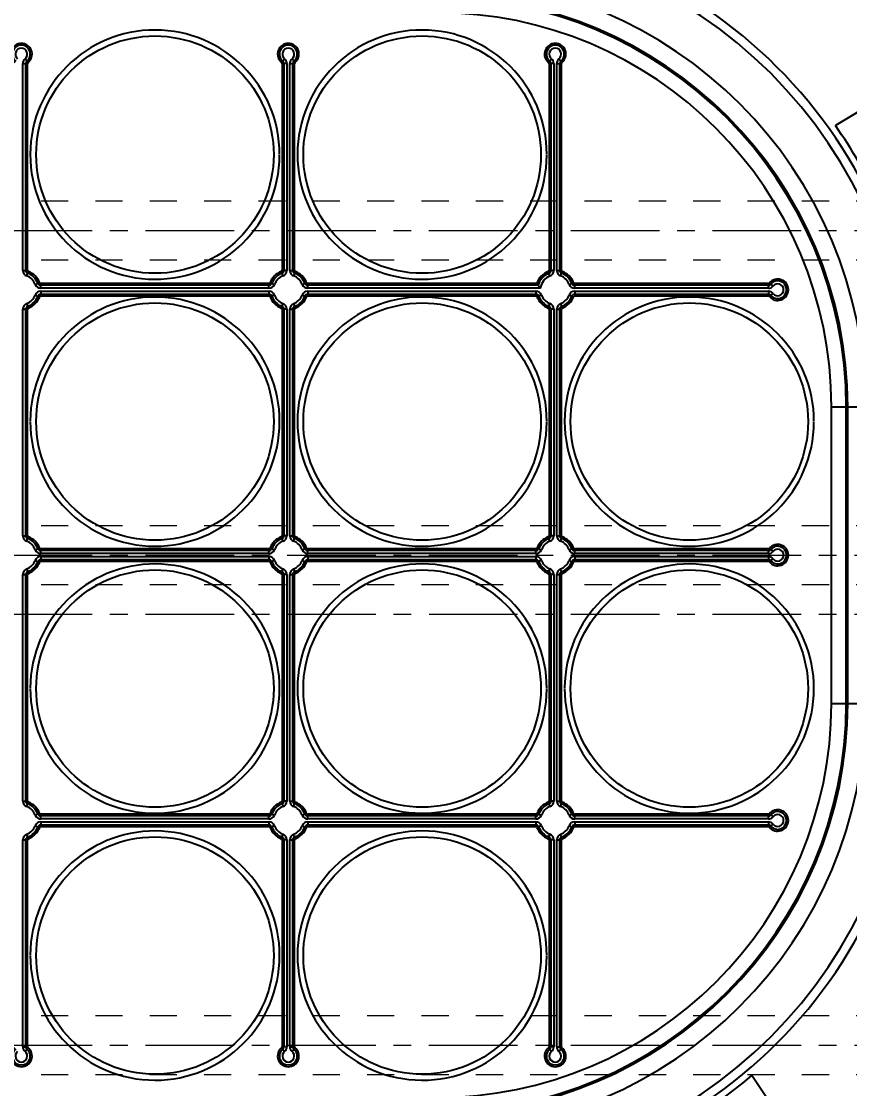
# Model space of a CAD drawing. Header units: millimetres. Extents: x 2704 to 3376, y 1494 to 1982.
# Drawn here: x 2973.7 to 3113.9, y 1663.3 to 1844 of the extents above; entities that cross this region are included whole.
import ezdxf

# ---------------------------------------------------------------- set-up
doc = ezdxf.new("R2010")
doc.units = ezdxf.units.MM
doc.linetypes.add('CENTER', pattern=[0.6, 0.375, -0.075, 0.075, -0.075])
doc.linetypes.add('HIDDEN', pattern=[0.2, 0.1, -0.1])
for name, color, linetype, lineweight in [('center', 1, 'CENTER', 9), ('cool', 153, 'HIDDEN', 9), ('dim', 82, 'Continuous', 9)]:
    doc.layers.add(name, color=color, linetype=linetype, lineweight=lineweight)
doc.layers.add('DEFAULT_2', color=8, linetype='HIDDEN')
doc.styles.get("Standard").update_dxf_attribs({"font": 'arial.ttf'})
doc.dimstyles.new('mold', dxfattribs={"dimtxt": 10, "dimasz": 5, "dimexe": 0, "dimexo": 0, "dimgap": 0, "dimtad": 1, "dimzin": 1, "dimdsep": 46, "dimtxsty": 'Standard', "dimcen": 0, "dimclrd": 4, "dimclre": 4, "dimclrt": 6, "dimazin": 0, "dimtfac": 1, "dimtofl": 0, "dimtmove": 0, "dimatfit": 3, "dimfxl": 0, "dimarcsym": 0})

# ---------------------------------------------------------------- blocks, each defined once
blk = doc.blocks.new('7')
at = {"layer": 'cool', "ltscale": 46}
for p, q in [((-1665.25, -2312.72), (-1303.91, -2312.72)), ((-1665.25, -2322.72), (-1303.91, -2322.72))]:
    blk.add_line(p, q, dxfattribs=at)
at = {"layer": 'cool', "color": 1, "linetype": 'CENTER', "ltscale": 40}
blk.add_line((-1679.58, -2317.72), (-1289.58, -2317.72), dxfattribs=at)
blk = doc.blocks.new('*D70')
at = {"layer": 'Defpoints', "color": 0, "transparency": 16777216}
for p in [(2973.67, 1743.63), (3163.38, 1743.63), (3176.12, 1743.63)]:
    blk.add_point(p, dxfattribs=at)
at = {"layer": 'dim', "color": 4, "lineweight": -2, "transparency": 16777216}
blk.add_line((3163.38, 1743.63), (3191.68, 1743.63), dxfattribs=at)
at = {"layer": 'dim', "color": 6, "transparency": 16777216, "insert": (3183.9, 1746.7), "char_height": 6, "attachment_point": 5}
blk.add_mtext('0.00', dxfattribs=at)
blk = doc.blocks.new('*D108')
at = {"layer": 'Defpoints', "color": 0, "transparency": 16777216}
for p in [(2973.67, 1743.63), (3140.84, 1736.63), (3176.12, 1736.63)]:
    blk.add_point(p, dxfattribs=at)
at = {"layer": 'dim', "color": 4, "lineweight": -2, "transparency": 16777216}
blk.add_line((3140.84, 1736.63), (3191.63, 1736.63), dxfattribs=at)
at = {"layer": 'dim', "color": 6, "transparency": 16777216, "insert": (3183.88, 1739.7), "char_height": 6, "attachment_point": 5}
blk.add_mtext('7.00', dxfattribs=at)
blk = doc.blocks.new('*D113')
at = {"layer": 'Defpoints', "color": 0, "transparency": 16777216}
for p in [(2973.67, 1743.63), (3122.02, 1618.63), (3176.12, 1618.63)]:
    blk.add_point(p, dxfattribs=at)
at = {"layer": 'dim', "color": 4, "lineweight": -2, "transparency": 16777216}
blk.add_line((3122.02, 1618.63), (3200.44, 1618.63), dxfattribs=at)
at = {"layer": 'dim', "color": 6, "transparency": 16777216, "insert": (3188.28, 1621.7), "char_height": 6, "attachment_point": 5}
blk.add_mtext('125.00', dxfattribs=at)
blk = doc.blocks.new('*D115')
at = {"layer": 'Defpoints', "color": 0, "transparency": 16777216}
for p in [(3141.07, 1770.63), (3176.12, 1770.63), (2973.67, 1743.63)]:
    blk.add_point(p, dxfattribs=at)
at = {"layer": 'dim', "color": 4, "lineweight": -2, "transparency": 16777216}
blk.add_line((3141.07, 1770.63), (3196.45, 1770.63), dxfattribs=at)
at = {"layer": 'dim', "color": 6, "transparency": 16777216, "insert": (3186.28, 1773.7), "char_height": 6, "attachment_point": 5}
blk.add_mtext('27.00', dxfattribs=at)
blk = doc.blocks.new('*D117')
at = {"layer": 'Defpoints', "color": 0, "transparency": 16777216}
for p in [(3129.07, 1825.13), (3176.12, 1825.13), (2973.67, 1743.63)]:
    blk.add_point(p, dxfattribs=at)
at = {"layer": 'dim', "color": 4, "lineweight": -2, "transparency": 16777216}
blk.add_line((3129.07, 1825.13), (3196.35, 1825.13), dxfattribs=at)
at = {"layer": 'dim', "color": 6, "transparency": 16777216, "insert": (3186.24, 1828.2), "char_height": 6, "attachment_point": 5}
blk.add_mtext('81.50', dxfattribs=at)
blk = doc.blocks.new('*D118')
at = {"layer": 'Defpoints', "color": 0, "transparency": 16777216}
for p in [(3094.07, 1859.13), (3176.12, 1859.13), (2973.67, 1743.63)]:
    blk.add_point(p, dxfattribs=at)
at = {"layer": 'dim', "color": 4, "lineweight": -2, "transparency": 16777216}
blk.add_line((3094.07, 1859.13), (3200.44, 1859.13), dxfattribs=at)
at = {"layer": 'dim', "color": 6, "transparency": 16777216, "insert": (3188.28, 1862.2), "char_height": 6, "attachment_point": 5}
blk.add_mtext('115.50', dxfattribs=at)
blk = doc.blocks.new('*D119')
at = {"layer": 'Defpoints', "color": 0, "transparency": 16777216}
for p in [(2998.07, 1871.13), (3176.12, 1871.13), (2973.67, 1743.63)]:
    blk.add_point(p, dxfattribs=at)
at = {"layer": 'dim', "color": 4, "lineweight": -2, "transparency": 16777216}
blk.add_line((2998.07, 1871.13), (3200.44, 1871.13), dxfattribs=at)
at = {"layer": 'dim', "color": 6, "transparency": 16777216, "insert": (3188.28, 1874.2), "char_height": 6, "attachment_point": 5}
blk.add_mtext('127.50', dxfattribs=at)
blk = doc.blocks.new('*D71')
at = {"layer": 'Defpoints', "color": 0, "transparency": 16777216}
for p in [(2973.67, 1918.36), (2973.67, 1901.18), (2973.67, 1743.63)]:
    blk.add_point(p, dxfattribs=at)
at = {"layer": 'dim', "color": 4, "lineweight": -2, "transparency": 16777216}
blk.add_line((2973.67, 1901.18), (2973.67, 1933.92), dxfattribs=at)
at = {"layer": 'dim', "color": 6, "transparency": 16777216, "insert": (2970.61, 1926.14), "char_height": 6, "attachment_point": 5, "rotation": 90}
blk.add_mtext('0.00', dxfattribs=at)
blk = doc.blocks.new('*D121')
at = {"layer": 'Defpoints', "color": 0, "transparency": 16777216}
for p in [(2993.67, 1918.36), (2993.67, 1875.53), (2973.67, 1743.63)]:
    blk.add_point(p, dxfattribs=at)
at = {"layer": 'dim', "color": 4, "lineweight": -2, "transparency": 16777216}
blk.add_line((2993.67, 1875.53), (2993.67, 1938.68), dxfattribs=at)
at = {"layer": 'dim', "color": 6, "transparency": 16777216, "insert": (2990.61, 1928.52), "char_height": 6, "attachment_point": 5, "rotation": 90}
blk.add_mtext('20.00', dxfattribs=at)
blk = doc.blocks.new('*D122')
at = {"layer": 'Defpoints', "color": 0, "transparency": 16777216}
for p in [(3033.67, 1918.36), (3033.67, 1866.97), (2973.67, 1743.63)]:
    blk.add_point(p, dxfattribs=at)
at = {"layer": 'dim', "color": 4, "lineweight": -2, "transparency": 16777216}
blk.add_line((3033.67, 1866.97), (3033.67, 1938.61), dxfattribs=at)
at = {"layer": 'dim', "color": 6, "transparency": 16777216, "insert": (3030.61, 1928.49), "char_height": 6, "attachment_point": 5, "rotation": 90}
blk.add_mtext('60.00', dxfattribs=at)
blk = doc.blocks.new('*D123')
at = {"layer": 'Defpoints', "color": 0, "transparency": 16777216}
for p in [(3089.67, 1918.36), (3089.67, 1863.53), (2973.67, 1743.63)]:
    blk.add_point(p, dxfattribs=at)
at = {"layer": 'dim', "color": 4, "lineweight": -2, "transparency": 16777216}
blk.add_line((3089.67, 1863.53), (3089.67, 1942.68), dxfattribs=at)
at = {"layer": 'dim', "color": 6, "transparency": 16777216, "insert": (3086.61, 1930.52), "char_height": 6, "attachment_point": 5, "rotation": 90}
blk.add_mtext('116.00', dxfattribs=at)
blk = doc.blocks.new('*D124')
at = {"layer": 'Defpoints', "color": 0, "transparency": 16777216}
for p in [(3124.67, 1918.36), (3124.67, 1829.53), (2973.67, 1743.63)]:
    blk.add_point(p, dxfattribs=at)
at = {"layer": 'dim', "color": 4, "lineweight": -2, "transparency": 16777216}
blk.add_line((3124.67, 1829.53), (3124.67, 1942.68), dxfattribs=at)
at = {"layer": 'dim', "color": 6, "transparency": 16777216, "insert": (3121.61, 1930.52), "char_height": 6, "attachment_point": 5, "rotation": 90}
blk.add_mtext('151.00', dxfattribs=at)
blk = doc.blocks.new('*D126')
at = {"layer": 'Defpoints', "color": 0, "transparency": 16777216}
for p in [(3136.67, 1918.36), (3136.67, 1775.03), (2973.67, 1743.63)]:
    blk.add_point(p, dxfattribs=at)
at = {"layer": 'dim', "color": 4, "lineweight": -2, "transparency": 16777216}
blk.add_line((3136.67, 1775.03), (3136.67, 1942.68), dxfattribs=at)
at = {"layer": 'dim', "color": 6, "transparency": 16777216, "insert": (3133.6, 1930.52), "char_height": 6, "attachment_point": 5, "rotation": 90}
blk.add_mtext('163.00', dxfattribs=at)
blk = doc.blocks.new('*D72')
at = {"layer": 'Defpoints', "color": 0, "transparency": 16777216}
for p in [(2973.67, 1743.63), (2973.67, 1580.76), (2973.67, 1566.76)]:
    blk.add_point(p, dxfattribs=at)
at = {"layer": 'dim', "color": 4, "lineweight": -2, "transparency": 16777216}
blk.add_line((2973.67, 1580.76), (2973.67, 1551.19), dxfattribs=at)
at = {"layer": 'dim', "color": 6, "transparency": 16777216, "insert": (2970.61, 1558.98), "char_height": 6, "attachment_point": 5, "rotation": 90}
blk.add_mtext('0.00', dxfattribs=at)
blk = doc.blocks.new('*D132')
at = {"layer": 'Defpoints', "color": 0, "transparency": 16777216}
for p in [(2973.67, 1743.63), (3136.67, 1732.23), (3136.67, 1566.76)]:
    blk.add_point(p, dxfattribs=at)
at = {"layer": 'dim', "color": 4, "lineweight": -2, "transparency": 16777216}
blk.add_line((3136.67, 1732.23), (3136.67, 1542.44), dxfattribs=at)
at = {"layer": 'dim', "color": 6, "transparency": 16777216, "insert": (3133.6, 1554.6), "char_height": 6, "attachment_point": 5, "rotation": 90}
blk.add_mtext('163.00', dxfattribs=at)

msp = doc.modelspace()

# ---------------------------------------------------------------- linework, layer by layer
at = {"color": 7, "linetype": 'Continuous'}
for p, q in [((2973.921, 1801.867), (2973.921, 1836.932)), ((2973.921, 1836.932), (2974.423, 1836.932)), ((2974.8, 1837.089), (2974.298, 1837.716)), ((2974.423, 1801.867), (2974.423, 1836.932)), ((2974.725, 1836.932), (2974.464, 1836.932)), ((2974.725, 1801.867), (2974.725, 1836.932)), ((3017.726, 1837.089), (3018.228, 1837.716)), ((3017.801, 1836.932), (3017.801, 1801.867)), ((3017.801, 1836.932), (3018.062, 1836.932)), ((3018.103, 1836.932), (3018.103, 1801.867)), ((3018.605, 1836.932), (3018.103, 1836.932)), ((3018.605, 1836.932), (3018.605, 1801.867)), ((3019.108, 1801.867), (3019.108, 1836.932)), ((3019.108, 1836.932), (3019.61, 1836.932)), ((3019.987, 1837.089), (3019.485, 1837.716)), ((3019.61, 1801.867), (3019.61, 1836.932)), ((3019.912, 1836.932), (3019.651, 1836.932)), ((3019.912, 1801.867), (3019.912, 1836.932)), ((3062.913, 1837.089), (3063.415, 1837.716)), ((3062.988, 1836.932), (3062.988, 1801.867)), ((3062.988, 1836.932), (3063.249, 1836.932)), ((3063.289, 1836.932), (3063.289, 1801.867)), ((3063.792, 1836.932), (3063.289, 1836.932)), ((3063.792, 1836.932), (3063.792, 1801.867)), ((3064.294, 1801.867), (3064.294, 1836.932)), ((3064.294, 1836.932), (3064.797, 1836.932)), ((3065.174, 1837.089), (3064.671, 1837.716)), ((3064.797, 1801.867), (3064.797, 1836.932)), ((3065.098, 1836.932), (3064.837, 1836.932)), ((3065.098, 1801.867), (3065.098, 1836.932)), ((3115.433, 1828.772), (3111.45, 1826.4)), ((2973.921, 1801.867), (2974.423, 1801.867)), ((2974.725, 1801.867), (2974.464, 1801.867)), ((2974.567, 1800.929), (2974.854, 1801.68)), ((3017.959, 1800.929), (3017.672, 1801.68)), ((3017.801, 1801.867), (3018.062, 1801.867)), ((3018.605, 1801.867), (3018.103, 1801.867)), ((3019.108, 1801.867), (3019.61, 1801.867)), ((3019.912, 1801.867), (3019.651, 1801.867)), ((3020.041, 1801.68), (3019.754, 1800.929)), ((3063.146, 1800.929), (3062.859, 1801.68)), ((3062.988, 1801.867), (3063.249, 1801.867)), ((3063.792, 1801.867), (3063.289, 1801.867)), ((3064.294, 1801.867), (3064.797, 1801.867)), ((3065.098, 1801.867), (3064.837, 1801.867)), ((3064.94, 1800.929), (3065.228, 1801.68)), ((2976.017, 1799.479), (2976.768, 1799.766)), ((2976.955, 1799.637), (2976.955, 1799.376)), ((3015.571, 1799.637), (2976.955, 1799.637)), ((2976.955, 1798.833), (2976.955, 1799.336)), ((3015.571, 1799.336), (2976.955, 1799.336)), ((3015.571, 1799.637), (3015.571, 1799.376)), ((3015.571, 1798.833), (3015.571, 1799.336)), ((3015.759, 1799.766), (3016.51, 1799.479)), ((3021.203, 1799.479), (3021.954, 1799.766)), ((3022.142, 1799.637), (3022.142, 1799.376)), ((3060.899, 1799.637), (3022.142, 1799.637)), ((3022.142, 1798.833), (3022.142, 1799.336)), ((3061.124, 1799.336), (3022.142, 1799.336)), ((3066.39, 1799.479), (3067.141, 1799.766)), ((3067.329, 1799.637), (3067.329, 1799.376)), ((3100.126, 1799.637), (3067.329, 1799.637)), ((3067.329, 1798.833), (3067.329, 1799.336)), ((3100.126, 1799.336), (3067.329, 1799.336)), ((3100.126, 1799.637), (3100.126, 1799.376)), ((3100.126, 1798.833), (3100.126, 1799.336)), ((3100.283, 1799.712), (3100.911, 1799.21)), ((2976.017, 1797.685), (2976.768, 1797.397)), ((3015.571, 1798.833), (2976.955, 1798.833)), ((2976.955, 1798.331), (2976.955, 1797.828)), ((2976.955, 1798.331), (3015.571, 1798.331)), ((2976.955, 1797.828), (3015.571, 1797.828)), ((2976.955, 1797.527), (2976.955, 1797.788)), ((2976.955, 1797.527), (3015.571, 1797.527)), ((3015.571, 1798.331), (3015.571, 1797.828)), ((3015.571, 1797.527), (3015.571, 1797.788)), ((3016.51, 1797.685), (3015.759, 1797.397)), ((3021.203, 1797.685), (3021.954, 1797.397)), ((3061.543, 1798.833), (3022.142, 1798.833)), ((3022.142, 1798.331), (3022.142, 1797.828)), ((3022.142, 1798.331), (3060.758, 1798.331)), ((3022.142, 1797.828), (3060.758, 1797.828)), ((3022.142, 1797.527), (3022.142, 1797.788)), ((3022.142, 1797.527), (3060.758, 1797.527)), ((3060.758, 1798.331), (3060.758, 1797.828)), ((3060.758, 1797.527), (3060.758, 1797.788)), ((3061.696, 1797.685), (3060.945, 1797.397)), ((3066.39, 1797.685), (3067.141, 1797.397)), ((3100.126, 1798.833), (3067.329, 1798.833)), ((3067.329, 1798.331), (3067.329, 1797.828)), ((3067.329, 1798.331), (3100.126, 1798.331)), ((3067.329, 1797.828), (3100.126, 1797.828)), ((3067.329, 1797.527), (3067.329, 1797.788)), ((3067.329, 1797.527), (3100.126, 1797.527)), ((3100.126, 1798.331), (3100.126, 1797.828)), ((3100.126, 1797.527), (3100.126, 1797.788)), ((3100.283, 1797.451), (3100.911, 1797.954)), ((2973.921, 1756.92), (2973.921, 1795.296)), ((2973.921, 1795.296), (2974.423, 1795.296)), ((2974.423, 1756.92), (2974.423, 1795.296)), ((2974.725, 1795.296), (2974.464, 1795.296)), ((2974.567, 1796.235), (2974.854, 1795.484)), ((2974.725, 1756.92), (2974.725, 1795.296)), ((3017.672, 1795.484), (3017.959, 1796.235)), ((3017.801, 1795.296), (3017.801, 1756.92)), ((3017.801, 1795.296), (3018.062, 1795.296)), ((3018.103, 1795.296), (3018.103, 1756.92)), ((3018.605, 1795.296), (3018.103, 1795.296)), ((3018.605, 1795.296), (3018.605, 1756.92)), ((3019.108, 1756.92), (3019.108, 1795.296)), ((3019.108, 1795.296), (3019.61, 1795.296)), ((3019.61, 1756.92), (3019.61, 1795.296)), ((3019.912, 1795.296), (3019.651, 1795.296)), ((3019.754, 1796.235), (3020.041, 1795.484)), ((3019.912, 1756.92), (3019.912, 1795.296)), ((3062.859, 1795.484), (3063.146, 1796.235)), ((3062.988, 1795.296), (3062.988, 1756.92)), ((3062.988, 1795.296), (3063.249, 1795.296)), ((3063.289, 1795.296), (3063.289, 1756.92)), ((3063.792, 1795.296), (3063.289, 1795.296)), ((3063.792, 1795.296), (3063.792, 1756.92)), ((3064.294, 1756.92), (3064.294, 1795.296)), ((3064.294, 1795.296), (3064.797, 1795.296)), ((3064.797, 1756.92), (3064.797, 1795.296)), ((3065.098, 1795.296), (3064.837, 1795.296)), ((3064.94, 1796.235), (3065.228, 1795.484)), ((3065.098, 1756.92), (3065.098, 1795.296)), ((3110.779, 1778.76), (3116.552, 1778.76)), ((3110.779, 1728.51), (3110.779, 1778.76)), ((3113.289, 1728.51), (3113.289, 1778.76)), ((3113.541, 1728.51), (3113.541, 1778.76)), ((2973.921, 1756.92), (2974.423, 1756.92)), ((2974.725, 1756.92), (2974.464, 1756.92)), ((2974.567, 1755.982), (2974.854, 1756.733)), ((3017.959, 1755.982), (3017.672, 1756.733)), ((3017.801, 1756.92), (3018.062, 1756.92)), ((3018.605, 1756.92), (3018.103, 1756.92)), ((3019.108, 1756.92), (3019.61, 1756.92)), ((3019.912, 1756.92), (3019.651, 1756.92)), ((3019.754, 1755.982), (3020.041, 1756.733)), ((3063.146, 1755.982), (3062.859, 1756.733)), ((3062.988, 1756.92), (3063.249, 1756.92)), ((3063.792, 1756.92), (3063.289, 1756.92)), ((3064.294, 1756.92), (3064.797, 1756.92)), ((3065.098, 1756.92), (3064.837, 1756.92)), ((3064.94, 1755.982), (3065.228, 1756.733)), ((2976.017, 1754.532), (2976.768, 1754.819)), ((2976.955, 1754.69), (2976.955, 1754.429)), ((3015.571, 1754.69), (2976.955, 1754.69)), ((2976.955, 1753.886), (2976.955, 1754.389)), ((3015.571, 1754.389), (2976.955, 1754.389)), ((3015.571, 1753.886), (2976.955, 1753.886)), ((3015.571, 1754.69), (3015.571, 1754.429)), ((3015.571, 1753.886), (3015.571, 1754.389)), ((3015.759, 1754.819), (3016.51, 1754.532)), ((3021.203, 1754.532), (3021.954, 1754.819)), ((3022.142, 1754.69), (3022.142, 1754.429)), ((3060.758, 1754.69), (3022.142, 1754.69)), ((3022.142, 1753.886), (3022.142, 1754.389)), ((3060.758, 1754.389), (3022.142, 1754.389)), ((3060.758, 1753.886), (3022.142, 1753.886)), ((3060.758, 1754.69), (3060.758, 1754.429)), ((3060.758, 1753.886), (3060.758, 1754.389)), ((3060.945, 1754.819), (3061.696, 1754.532)), ((3066.39, 1754.532), (3067.141, 1754.819)), ((3100.126, 1754.69), (3067.329, 1754.69)), ((3067.329, 1754.69), (3067.329, 1754.429)), ((3100.126, 1754.389), (3067.329, 1754.389)), ((3067.329, 1753.886), (3067.329, 1754.389)), ((3100.126, 1753.886), (3067.329, 1753.886)), ((3100.126, 1754.69), (3100.126, 1754.429)), ((3100.126, 1753.886), (3100.126, 1754.389)), ((3100.283, 1754.766), (3100.911, 1754.263)), ((2976.017, 1752.738), (2976.768, 1752.45)), ((2976.955, 1753.384), (2976.955, 1752.881)), ((2976.955, 1753.384), (3015.571, 1753.384)), ((2976.955, 1752.881), (3015.571, 1752.881)), ((2976.955, 1752.58), (2976.955, 1752.841)), ((2976.955, 1752.58), (3015.571, 1752.58)), ((3015.571, 1753.384), (3015.571, 1752.881)), ((3015.571, 1752.58), (3015.571, 1752.841)), ((3016.51, 1752.738), (3015.759, 1752.45)), ((3021.203, 1752.738), (3021.954, 1752.45)), ((3022.142, 1753.384), (3022.142, 1752.881)), ((3022.142, 1753.384), (3060.758, 1753.384)), ((3022.142, 1752.881), (3060.758, 1752.881)), ((3022.142, 1752.58), (3022.142, 1752.841)), ((3022.142, 1752.58), (3060.758, 1752.58)), ((3060.758, 1753.384), (3060.758, 1752.881)), ((3060.758, 1752.58), (3060.758, 1752.841)), ((3061.696, 1752.738), (3060.945, 1752.45)), ((3066.39, 1752.738), (3067.141, 1752.45)), ((3067.329, 1753.384), (3100.126, 1753.384)), ((3067.329, 1753.384), (3067.329, 1752.881)), ((3067.329, 1752.881), (3100.126, 1752.881)), ((3067.329, 1752.58), (3067.329, 1752.841)), ((3067.329, 1752.58), (3100.126, 1752.58)), ((3100.126, 1753.384), (3100.126, 1752.881)), ((3100.126, 1752.58), (3100.126, 1752.841)), ((3100.283, 1752.504), (3100.911, 1753.007)), ((2973.921, 1711.974), (2973.921, 1750.349)), ((2973.921, 1750.349), (2974.423, 1750.349)), ((2974.423, 1711.974), (2974.423, 1750.349)), ((2974.725, 1750.349), (2974.464, 1750.349)), ((2974.567, 1751.288), (2974.854, 1750.537)), ((2974.725, 1711.974), (2974.725, 1750.349)), ((3017.672, 1750.537), (3017.959, 1751.288)), ((3017.801, 1750.349), (3017.801, 1711.974)), ((3017.801, 1750.349), (3018.062, 1750.349)), ((3018.103, 1750.349), (3018.103, 1711.974)), ((3018.605, 1750.349), (3018.103, 1750.349)), ((3018.605, 1750.349), (3018.605, 1711.974)), ((3019.108, 1711.974), (3019.108, 1750.349)), ((3019.108, 1750.349), (3019.61, 1750.349)), ((3019.61, 1711.974), (3019.61, 1750.349)), ((3019.912, 1750.349), (3019.651, 1750.349)), ((3019.754, 1751.288), (3020.041, 1750.537)), ((3019.912, 1711.974), (3019.912, 1750.349)), ((3062.859, 1750.537), (3063.146, 1751.288)), ((3062.988, 1750.349), (3063.249, 1750.349)), ((3062.988, 1750.349), (3062.988, 1711.974)), ((3063.792, 1750.349), (3063.289, 1750.349)), ((3063.289, 1750.349), (3063.289, 1711.974)), ((3063.792, 1750.349), (3063.792, 1711.974)), ((3064.294, 1750.349), (3064.797, 1750.349)), ((3064.294, 1711.974), (3064.294, 1750.349)), ((3064.797, 1711.974), (3064.797, 1750.349)), ((3065.098, 1750.349), (3064.837, 1750.349)), ((3065.228, 1750.537), (3064.94, 1751.288)), ((3065.098, 1711.974), (3065.098, 1750.349)), ((3110.779, 1728.51), (3116.552, 1728.51)), ((2973.921, 1711.974), (2974.423, 1711.974)), ((2974.725, 1711.974), (2974.464, 1711.974)), ((2974.567, 1711.035), (2974.854, 1711.786)), ((3017.672, 1711.786), (3017.959, 1711.035)), ((3017.801, 1711.974), (3018.062, 1711.974)), ((3018.605, 1711.974), (3018.103, 1711.974)), ((3019.108, 1711.974), (3019.61, 1711.974)), ((3019.912, 1711.974), (3019.651, 1711.974)), ((3019.754, 1711.035), (3020.041, 1711.786)), ((3062.859, 1711.786), (3063.146, 1711.035)), ((3062.988, 1711.974), (3063.249, 1711.974)), ((3063.792, 1711.974), (3063.289, 1711.974)), ((3064.294, 1711.974), (3064.797, 1711.974)), ((3065.098, 1711.974), (3064.837, 1711.974)), ((3064.94, 1711.035), (3065.228, 1711.786)), ((2976.768, 1709.872), (2976.017, 1709.585)), ((2976.955, 1709.743), (2976.955, 1709.482)), ((3015.571, 1709.743), (2976.955, 1709.743)), ((2976.955, 1708.939), (2976.955, 1709.442)), ((3015.571, 1709.442), (2976.955, 1709.442)), ((3015.571, 1708.939), (2976.955, 1708.939)), ((3015.571, 1709.743), (3015.571, 1709.482)), ((3015.571, 1708.939), (3015.571, 1709.442)), ((3015.759, 1709.872), (3016.51, 1709.585)), ((3021.203, 1709.585), (3021.954, 1709.872)), ((3060.758, 1709.743), (3022.142, 1709.743)), ((3022.142, 1709.743), (3022.142, 1709.482)), ((3060.758, 1709.442), (3022.142, 1709.442)), ((3022.142, 1708.939), (3022.142, 1709.442)), ((3060.758, 1708.939), (3022.142, 1708.939)), ((3060.758, 1709.743), (3060.758, 1709.482)), ((3060.758, 1708.939), (3060.758, 1709.442)), ((3060.945, 1709.872), (3061.696, 1709.585)), ((3066.39, 1709.585), (3067.141, 1709.872)), ((3100.126, 1709.743), (3067.329, 1709.743)), ((3067.329, 1709.743), (3067.329, 1709.482)), ((3100.126, 1709.442), (3067.329, 1709.442)), ((3067.329, 1708.939), (3067.329, 1709.442)), ((3100.126, 1708.939), (3067.329, 1708.939)), ((3100.126, 1709.743), (3100.126, 1709.482)), ((3100.126, 1708.939), (3100.126, 1709.442)), ((3100.283, 1709.819), (3100.911, 1709.316)), ((2976.017, 1707.791), (2976.768, 1707.504)), ((2976.955, 1708.437), (2976.955, 1707.934)), ((2976.955, 1708.437), (3015.571, 1708.437)), ((2976.955, 1707.934), (3015.571, 1707.934)), ((2976.955, 1707.633), (2976.955, 1707.894)), ((2976.955, 1707.633), (3015.571, 1707.633)), ((3015.571, 1708.437), (3015.571, 1707.934)), ((3015.571, 1707.633), (3015.571, 1707.894)), ((3016.51, 1707.791), (3015.759, 1707.504)), ((3021.203, 1707.791), (3021.954, 1707.504)), ((3022.142, 1708.437), (3060.758, 1708.437)), ((3022.142, 1708.437), (3022.142, 1707.934)), ((3022.142, 1707.934), (3060.758, 1707.934)), ((3022.142, 1707.633), (3022.142, 1707.894)), ((3022.142, 1707.633), (3060.758, 1707.633)), ((3060.758, 1708.437), (3060.758, 1707.934)), ((3060.758, 1707.633), (3060.758, 1707.894)), ((3061.696, 1707.791), (3060.945, 1707.504)), ((3066.39, 1707.791), (3067.141, 1707.504)), ((3067.329, 1708.437), (3100.126, 1708.437)), ((3067.329, 1708.437), (3067.329, 1707.934)), ((3067.329, 1707.934), (3100.126, 1707.934)), ((3067.329, 1707.633), (3067.329, 1707.894)), ((3067.329, 1707.633), (3100.126, 1707.633)), ((3100.126, 1708.437), (3100.126, 1707.934)), ((3100.126, 1707.633), (3100.126, 1707.894)), ((3100.283, 1707.557), (3100.911, 1708.06)), ((2973.921, 1670.338), (2973.921, 1705.403)), ((2973.921, 1705.403), (2974.423, 1705.403)), ((2974.423, 1670.338), (2974.423, 1705.403)), ((2974.725, 1705.403), (2974.464, 1705.403)), ((2974.854, 1705.59), (2974.567, 1706.341)), ((2974.725, 1670.338), (2974.725, 1705.403)), ((3017.672, 1705.59), (3017.959, 1706.341)), ((3017.801, 1705.403), (3018.062, 1705.403)), ((3017.801, 1705.403), (3017.801, 1670.338)), ((3018.605, 1705.403), (3018.103, 1705.403)), ((3018.103, 1705.403), (3018.103, 1670.338)), ((3018.605, 1705.403), (3018.605, 1670.338)), ((3019.108, 1705.403), (3019.61, 1705.403)), ((3019.108, 1670.338), (3019.108, 1705.403)), ((3019.61, 1670.338), (3019.61, 1705.403)), ((3019.912, 1705.403), (3019.651, 1705.403)), ((3020.041, 1705.59), (3019.754, 1706.341)), ((3019.912, 1670.338), (3019.912, 1705.403)), ((3062.859, 1705.59), (3063.146, 1706.341)), ((3062.988, 1705.403), (3063.249, 1705.403)), ((3062.988, 1705.403), (3062.988, 1670.338)), ((3063.792, 1705.403), (3063.289, 1705.403)), ((3063.289, 1705.403), (3063.289, 1670.338)), ((3063.792, 1705.403), (3063.792, 1670.338)), ((3064.294, 1705.403), (3064.797, 1705.403)), ((3064.294, 1670.338), (3064.294, 1705.403)), ((3064.797, 1670.338), (3064.797, 1705.403)), ((3065.098, 1705.403), (3064.837, 1705.403)), ((3065.228, 1705.59), (3064.94, 1706.341)), ((3065.098, 1670.338), (3065.098, 1705.403)), ((2973.921, 1670.338), (2974.423, 1670.338)), ((2974.298, 1669.553), (2974.8, 1670.181)), ((2974.725, 1670.338), (2974.464, 1670.338)), ((3017.726, 1670.181), (3018.228, 1669.553)), ((3017.801, 1670.338), (3018.062, 1670.338)), ((3018.605, 1670.338), (3018.103, 1670.338)), ((3019.108, 1670.338), (3019.61, 1670.338)), ((3019.485, 1669.553), (3019.987, 1670.181)), ((3019.912, 1670.338), (3019.651, 1670.338)), ((3062.913, 1670.181), (3063.415, 1669.553)), ((3062.988, 1670.338), (3063.249, 1670.338)), ((3063.792, 1670.338), (3063.289, 1670.338)), ((3064.294, 1670.338), (3064.797, 1670.338)), ((3064.671, 1669.553), (3065.174, 1670.181)), ((3065.098, 1670.338), (3064.837, 1670.338)), ((3099.913, 1661.584), (3097.319, 1665.458))]:
    msp.add_line(p, q, dxfattribs=at)
for centre in [(2996.282, 1821.472), (3041.507, 1821.472), (2996.282, 1776.247), (3041.507, 1776.247), (3086.732, 1776.247), (2996.282, 1731.022), (3041.507, 1731.022), (3086.732, 1731.022), (2996.282, 1685.797), (3041.507, 1685.797)]:
    msp.add_circle(centre, 20.1, dxfattribs=at)
for centre, radius, start, end in [((3044.02, 1778.76), 81.393, 0, 90), ((3044.02, 1778.76), 79.886, 0, 90), ((3044.02, 1778.76), 72.532, 0, 90), ((3044.02, 1778.76), 69.521, 0, 90), ((3044.02, 1778.76), 69.269, 0, 90), ((3044.02, 1778.76), 66.76, 0, 90), ((2996.282, 1821.472), 21.105, 0, 359.71318), ((3041.507, 1821.472), 21.105, 0, 359.71318), ((2973.67, 1838.501), 1.809, 308.68219, 231.31781), ((2973.67, 1838.501), 1.508, 308.68219, 231.31781), ((2973.67, 1838.501), 1.005, 308.68219, 231.31781), ((3018.856, 1838.501), 1.809, 308.68219, 231.31781), ((3018.856, 1838.501), 1.508, 308.68219, 231.31781), ((3018.856, 1838.501), 1.005, 308.68219, 231.31781), ((3064.043, 1838.501), 1.809, 308.68219, 231.31781), ((3064.043, 1838.501), 1.508, 308.68219, 231.31781), ((3064.043, 1838.501), 1.005, 308.68219, 231.31781), ((2974.926, 1836.932), 1.005, 128.68219, 180), ((2974.926, 1836.932), 0.502, 128.68219, 180), ((2974.926, 1836.932), 0.201, 128.68219, 180), ((3017.6, 1836.932), 0.201, 0, 51.31781), ((3017.6, 1836.932), 0.502, 0, 51.31781), ((3017.6, 1836.932), 1.005, 0, 51.31781), ((3020.113, 1836.932), 1.005, 128.68219, 180), ((3020.113, 1836.932), 0.502, 128.68219, 180), ((3020.113, 1836.932), 0.201, 128.68219, 180), ((3062.787, 1836.932), 0.201, 0, 51.31781), ((3062.787, 1836.932), 0.502, 0, 51.31781), ((3062.787, 1836.932), 1.005, 0, 51.31781), ((3065.299, 1836.932), 1.005, 128.68219, 180), ((3065.299, 1836.932), 0.502, 128.68219, 180), ((3065.299, 1836.932), 0.201, 128.68219, 180), ((3044.02, 1778.76), 82.562, 24.79145, 35.24151), ((2974.926, 1801.867), 1.005, 180, 249.07517), ((2974.926, 1801.867), 0.502, 180, 249.07517), ((2973.67, 1798.582), 2.513, 20.92483, 69.07517), ((2974.926, 1801.867), 0.201, 180, 249.07517), ((2973.67, 1798.582), 3.015, 20.92483, 69.07517), ((2973.67, 1798.582), 3.317, 20.92483, 69.07517), ((3018.856, 1798.582), 3.317, 110.92483, 159.07517), ((3018.856, 1798.582), 3.015, 110.92483, 159.07517), ((3018.856, 1798.582), 2.513, 110.92483, 159.07517), ((3017.6, 1801.867), 0.201, 290.92483, 0), ((3017.6, 1801.867), 0.502, 290.92483, 0), ((3017.6, 1801.867), 1.005, 290.92483, 0), ((3020.113, 1801.867), 1.005, 180, 249.07517), ((3020.113, 1801.867), 0.502, 180, 249.07517), ((3018.856, 1798.582), 2.513, 20.92483, 69.07517), ((3020.113, 1801.867), 0.201, 180, 249.07517), ((3018.856, 1798.582), 3.015, 20.92483, 69.07517), ((3018.856, 1798.582), 3.317, 20.92483, 69.07517), ((3064.043, 1798.582), 3.317, 110.92483, 161.447), ((3064.043, 1798.582), 3.015, 110.92483, 165.52249), ((3064.043, 1798.582), 2.513, 110.92483, 174.26083), ((3062.787, 1801.867), 0.201, 290.92483, 0), ((3062.787, 1801.867), 0.502, 290.92483, 0), ((3062.787, 1801.867), 1.005, 290.92483, 0), ((3065.299, 1801.867), 1.005, 180, 249.07517), ((3065.299, 1801.867), 0.502, 180, 249.07517), ((3064.043, 1798.582), 2.513, 20.92483, 69.07517), ((3065.299, 1801.867), 0.201, 180, 249.07517), ((3064.043, 1798.582), 3.015, 20.92483, 69.07517), ((3064.043, 1798.582), 3.317, 20.92483, 69.07517), ((2976.955, 1799.838), 1.005, 200.92483, 270), ((2976.955, 1799.838), 0.502, 200.92483, 270), ((2976.955, 1799.838), 0.201, 200.92483, 270), ((3015.571, 1799.838), 0.201, 270, 339.07517), ((3015.571, 1799.838), 0.502, 270, 339.07517), ((3015.571, 1799.838), 1.005, 270, 339.07517), ((3022.142, 1799.838), 1.005, 200.92483, 270), ((3022.142, 1799.838), 0.502, 200.92483, 270), ((3022.142, 1799.838), 0.201, 200.92483, 270), ((3067.329, 1799.838), 1.005, 200.92483, 270), ((3067.329, 1799.838), 0.502, 200.92483, 270), ((3067.329, 1799.838), 0.201, 200.92483, 270), ((3100.126, 1799.838), 0.201, 270, 321.31781), ((3100.126, 1799.838), 0.502, 270, 321.31781), ((3100.126, 1799.838), 1.005, 270, 321.31781), ((3101.695, 1798.582), 1.809, 218.68219, 141.31781), ((3101.695, 1798.582), 1.508, 218.68219, 141.31781), ((3101.695, 1798.582), 1.005, 218.68219, 141.31781), ((2973.67, 1798.582), 2.513, 290.92483, 339.07517), ((2973.67, 1798.582), 3.015, 290.92483, 339.07517), ((2973.67, 1798.582), 3.317, 290.92483, 339.07517), ((2996.282, 1776.247), 21.105, 180, 179.71318), ((2976.955, 1797.326), 1.005, 90, 159.07517), ((2976.955, 1797.326), 0.502, 90, 159.07517), ((2976.955, 1797.326), 0.201, 90, 159.07517), ((3015.571, 1797.326), 1.005, 20.92483, 90), ((3015.571, 1797.326), 0.502, 20.92483, 90), ((3015.571, 1797.326), 0.201, 20.92483, 90), ((3018.856, 1798.582), 3.317, 200.92483, 249.07517), ((3018.856, 1798.582), 3.015, 200.92483, 249.07517), ((3018.856, 1798.582), 2.513, 200.92483, 249.07517), ((3018.856, 1798.582), 2.513, 290.92483, 339.07517), ((3018.856, 1798.582), 3.015, 290.92483, 339.07517), ((3018.856, 1798.582), 3.317, 290.92483, 339.07517), ((3041.507, 1776.247), 21.105, 0, 359.71318), ((3022.142, 1797.326), 1.005, 90, 159.07517), ((3022.142, 1797.326), 0.502, 90, 159.07517), ((3022.142, 1797.326), 0.201, 90, 159.07517), ((3060.758, 1797.326), 1.005, 20.92483, 90), ((3060.758, 1797.326), 0.502, 20.92483, 90), ((3060.758, 1797.326), 0.201, 20.92483, 90), ((3064.043, 1798.582), 3.317, 200.92483, 249.07517), ((3064.043, 1798.582), 3.015, 200.92483, 249.07517), ((3064.043, 1798.582), 2.513, 200.92483, 249.07517), ((3064.043, 1798.582), 2.513, 290.92483, 339.07517), ((3064.043, 1798.582), 3.015, 290.92483, 339.07517), ((3064.043, 1798.582), 3.317, 290.92483, 339.07517), ((3086.732, 1776.247), 21.105, 0, 359.71318), ((3067.329, 1797.326), 1.005, 90, 159.07517), ((3067.329, 1797.326), 0.502, 90, 159.07517), ((3067.329, 1797.326), 0.201, 90, 159.07517), ((3100.126, 1797.326), 1.005, 38.68219, 90), ((3100.126, 1797.326), 0.502, 38.68219, 90), ((3100.126, 1797.326), 0.201, 38.68219, 90), ((2974.926, 1795.296), 1.005, 110.92483, 180), ((2974.926, 1795.296), 0.502, 110.92483, 180), ((2974.926, 1795.296), 0.201, 110.92483, 180), ((3017.6, 1795.296), 0.201, 0, 69.07517), ((3017.6, 1795.296), 0.502, 0, 69.07517), ((3017.6, 1795.296), 1.005, 0, 69.07517), ((3020.113, 1795.296), 1.005, 110.92483, 180), ((3020.113, 1795.296), 0.502, 110.92483, 180), ((3020.113, 1795.296), 0.201, 110.92483, 180), ((3062.787, 1795.296), 0.201, 0, 69.07517), ((3062.787, 1795.296), 0.502, 0, 69.07517), ((3062.787, 1795.296), 1.005, 0, 69.07517), ((3065.299, 1795.296), 1.005, 110.92483, 180), ((3065.299, 1795.296), 0.502, 110.92483, 180), ((3065.299, 1795.296), 0.201, 110.92483, 180), ((2974.926, 1756.92), 1.005, 180, 249.07517), ((2974.926, 1756.92), 0.502, 180, 249.07517), ((2973.67, 1753.635), 2.513, 20.92483, 69.07517), ((2974.926, 1756.92), 0.201, 180, 249.07517), ((2973.67, 1753.635), 3.015, 20.92483, 69.07517), ((2973.67, 1753.635), 3.317, 20.92483, 69.07517), ((3018.856, 1753.635), 3.317, 110.92483, 159.07517), ((3018.856, 1753.635), 3.015, 110.92483, 159.07517), ((3018.856, 1753.635), 2.513, 110.92483, 159.07517), ((3017.6, 1756.92), 0.201, 290.92483, 0), ((3017.6, 1756.92), 0.502, 290.92483, 0), ((3017.6, 1756.92), 1.005, 290.92483, 0), ((3020.113, 1756.92), 1.005, 180, 249.07517), ((3020.113, 1756.92), 0.502, 180, 249.07517), ((3018.856, 1753.635), 2.513, 20.92483, 69.07517), ((3020.113, 1756.92), 0.201, 180, 249.07517), ((3018.856, 1753.635), 3.015, 20.92483, 69.07517), ((3018.856, 1753.635), 3.317, 20.92483, 69.07517), ((3064.043, 1753.635), 3.317, 110.92483, 159.07517), ((3064.043, 1753.635), 3.015, 110.92483, 159.07517), ((3064.043, 1753.635), 2.513, 110.92483, 159.07517), ((3062.787, 1756.92), 0.201, 290.92483, 0), ((3062.787, 1756.92), 0.502, 290.92483, 0), ((3062.787, 1756.92), 1.005, 290.92483, 0), ((3065.299, 1756.92), 1.005, 180, 249.07517), ((3065.299, 1756.92), 0.502, 180, 249.07517), ((3064.043, 1753.635), 2.513, 20.92483, 69.07517), ((3065.299, 1756.92), 0.201, 180, 249.07517), ((3064.043, 1753.635), 3.015, 20.92483, 69.07517), ((3064.043, 1753.635), 3.317, 20.92483, 69.07517), ((2976.955, 1754.891), 1.005, 200.92483, 270), ((2976.955, 1754.891), 0.502, 200.92483, 270), ((2976.955, 1754.891), 0.201, 200.92483, 270), ((3015.571, 1754.891), 0.201, 270, 339.07517), ((3015.571, 1754.891), 0.502, 270, 339.07517), ((3015.571, 1754.891), 1.005, 270, 339.07517), ((3022.142, 1754.891), 1.005, 200.92483, 270), ((3022.142, 1754.891), 0.502, 200.92483, 270), ((3022.142, 1754.891), 0.201, 200.92483, 270), ((3060.758, 1754.891), 0.201, 270, 339.07517), ((3060.758, 1754.891), 0.502, 270, 339.07517), ((3060.758, 1754.891), 1.005, 270, 339.07517), ((3067.329, 1754.891), 1.005, 200.92483, 270), ((3067.329, 1754.891), 0.502, 200.92483, 270), ((3067.329, 1754.891), 0.201, 200.92483, 270), ((3100.126, 1754.891), 0.201, 270, 321.31781), ((3100.126, 1754.891), 0.502, 270, 321.31781), ((3100.126, 1754.891), 1.005, 270, 321.31781), ((3101.695, 1753.635), 1.809, 218.68219, 141.31781), ((3101.695, 1753.635), 1.508, 218.68219, 141.31781), ((3101.695, 1753.635), 1.005, 218.68219, 141.31781), ((2973.67, 1753.635), 2.513, 290.92483, 339.07517), ((2973.67, 1753.635), 3.015, 290.92483, 339.07517), ((2973.67, 1753.635), 3.317, 290.92483, 339.07517), ((2996.282, 1731.022), 21.105, 180, 179.71318), ((2976.955, 1752.379), 1.005, 90, 159.07517), ((2976.955, 1752.379), 0.502, 90, 159.07517), ((2976.955, 1752.379), 0.201, 90, 159.07517), ((3015.571, 1752.379), 1.005, 20.92483, 90), ((3015.571, 1752.379), 0.502, 20.92483, 90), ((3015.571, 1752.379), 0.201, 20.92483, 90), ((3018.856, 1753.635), 3.317, 200.92483, 249.07517), ((3018.856, 1753.635), 3.015, 200.92483, 249.07517), ((3018.856, 1753.635), 2.513, 200.92483, 249.07517), ((3018.856, 1753.635), 2.513, 290.92483, 339.07517), ((3018.856, 1753.635), 3.015, 290.92483, 339.07517), ((3018.856, 1753.635), 3.317, 290.92483, 339.07517), ((3041.507, 1731.022), 21.105, 0, 359.71318), ((3022.142, 1752.379), 1.005, 90, 159.07517), ((3022.142, 1752.379), 0.502, 90, 159.07517), ((3022.142, 1752.379), 0.201, 90, 159.07517), ((3060.758, 1752.379), 1.005, 20.92483, 90), ((3060.758, 1752.379), 0.502, 20.92483, 90), ((3060.758, 1752.379), 0.201, 20.92483, 90), ((3064.043, 1753.635), 3.317, 200.92483, 249.07517), ((3064.043, 1753.635), 3.015, 200.92483, 249.07517), ((3064.043, 1753.635), 2.513, 200.92483, 249.07517), ((3064.043, 1753.635), 2.513, 290.92483, 339.07517), ((3064.043, 1753.635), 3.015, 290.92483, 339.07517), ((3064.043, 1753.635), 3.317, 290.92483, 339.07517), ((3086.732, 1731.022), 21.105, 180, 179.71318), ((3067.329, 1752.379), 1.005, 90, 159.07517), ((3067.329, 1752.379), 0.502, 90, 159.07517), ((3067.329, 1752.379), 0.201, 90, 159.07517), ((3100.126, 1752.379), 1.005, 38.68219, 90), ((3100.126, 1752.379), 0.502, 38.68219, 90), ((3100.126, 1752.379), 0.201, 38.68219, 90), ((2974.926, 1750.349), 1.005, 110.92483, 180), ((2974.926, 1750.349), 0.502, 110.92483, 180), ((2974.926, 1750.349), 0.201, 110.92483, 180), ((3017.6, 1750.349), 0.201, 0, 69.07517), ((3017.6, 1750.349), 0.502, 0, 69.07517), ((3017.6, 1750.349), 1.005, 0, 69.07517), ((3020.113, 1750.349), 1.005, 110.92483, 180), ((3020.113, 1750.349), 0.502, 110.92483, 180), ((3020.113, 1750.349), 0.201, 110.92483, 180), ((3062.787, 1750.349), 0.201, 0, 69.07517), ((3062.787, 1750.349), 0.502, 0, 69.07517), ((3062.787, 1750.349), 1.005, 0, 69.07517), ((3065.299, 1750.349), 1.005, 110.92483, 180), ((3065.299, 1750.349), 0.502, 110.92483, 180), ((3065.299, 1750.349), 0.201, 110.92483, 180), ((3044.02, 1728.51), 81.393, 270, 0), ((3044.02, 1728.51), 79.886, 270, 0), ((3044.02, 1728.51), 72.532, 270, 0), ((3044.02, 1728.51), 69.521, 270, 0), ((3044.02, 1728.51), 69.269, 270, 0), ((3044.02, 1728.51), 66.76, 270, 0), ((2974.926, 1711.974), 1.005, 180, 249.07517), ((2974.926, 1711.974), 0.502, 180, 249.07517), ((2973.67, 1708.688), 2.513, 20.92483, 69.07517), ((2974.926, 1711.974), 0.201, 180, 249.07517), ((2973.67, 1708.688), 3.015, 20.92483, 69.07517), ((2973.67, 1708.688), 3.317, 20.92483, 69.07517), ((3018.856, 1708.688), 3.317, 110.92483, 159.07517), ((3018.856, 1708.688), 3.015, 110.92483, 159.07517), ((3018.856, 1708.688), 2.513, 110.92483, 159.07517), ((3017.6, 1711.974), 0.201, 290.92483, 0), ((3017.6, 1711.974), 0.502, 290.92483, 0), ((3017.6, 1711.974), 1.005, 290.92483, 0), ((3020.113, 1711.974), 1.005, 180, 249.07517), ((3020.113, 1711.974), 0.502, 180, 249.07517), ((3018.856, 1708.688), 2.513, 20.92483, 69.07517), ((3020.113, 1711.974), 0.201, 180, 249.07517), ((3018.856, 1708.688), 3.015, 20.92483, 69.07517), ((3018.856, 1708.688), 3.317, 20.92483, 69.07517), ((3064.043, 1708.688), 3.317, 110.92483, 159.07517), ((3064.043, 1708.688), 3.015, 110.92483, 159.07517), ((3064.043, 1708.688), 2.513, 110.92483, 159.07517), ((3062.787, 1711.974), 0.201, 290.92483, 0), ((3062.787, 1711.974), 0.502, 290.92483, 0), ((3062.787, 1711.974), 1.005, 290.92483, 0), ((3065.299, 1711.974), 1.005, 180, 249.07517), ((3065.299, 1711.974), 0.502, 180, 249.07517), ((3064.043, 1708.688), 2.513, 20.92483, 69.07517), ((3065.299, 1711.974), 0.201, 180, 249.07517), ((3064.043, 1708.688), 3.015, 20.92483, 69.07517), ((3064.043, 1708.688), 3.317, 20.92483, 69.07517), ((3101.695, 1708.688), 1.809, 218.68219, 141.31781), ((2976.955, 1709.944), 1.005, 200.92483, 270), ((2976.955, 1709.944), 0.502, 200.92483, 270), ((2976.955, 1709.944), 0.201, 200.92483, 270), ((3015.571, 1709.944), 0.201, 270, 339.07517), ((3015.571, 1709.944), 0.502, 270, 339.07517), ((3015.571, 1709.944), 1.005, 270, 339.07517), ((3022.142, 1709.944), 1.005, 200.92483, 270), ((3022.142, 1709.944), 0.502, 200.92483, 270), ((3022.142, 1709.944), 0.201, 200.92483, 270), ((3060.758, 1709.944), 0.201, 270, 339.07517), ((3060.758, 1709.944), 0.502, 270, 339.07517), ((3060.758, 1709.944), 1.005, 270, 339.07517), ((3067.329, 1709.944), 1.005, 200.92483, 270), ((3067.329, 1709.944), 0.502, 200.92483, 270), ((3067.329, 1709.944), 0.201, 200.92483, 270), ((3100.126, 1709.944), 0.201, 270, 321.31781), ((3100.126, 1709.944), 0.502, 270, 321.31781), ((3100.126, 1709.944), 1.005, 270, 321.31781), ((3101.695, 1708.688), 1.508, 218.68219, 141.31781), ((3101.695, 1708.688), 1.005, 218.68219, 141.31781), ((2973.67, 1708.688), 2.513, 290.92483, 339.07517), ((2973.67, 1708.688), 3.015, 290.92483, 339.07517), ((2973.67, 1708.688), 3.317, 290.92483, 339.07517), ((2996.282, 1685.797), 21.105, 180, 179.71318), ((2976.955, 1707.432), 1.005, 90, 159.07517), ((2976.955, 1707.432), 0.502, 90, 159.07517), ((2976.955, 1707.432), 0.201, 90, 159.07517), ((3015.571, 1707.432), 1.005, 20.92483, 90), ((3015.571, 1707.432), 0.502, 20.92483, 90), ((3015.571, 1707.432), 0.201, 20.92483, 90), ((3018.856, 1708.688), 3.317, 200.92483, 249.07517), ((3018.856, 1708.688), 3.015, 200.92483, 249.07517), ((3018.856, 1708.688), 2.513, 200.92483, 249.07517), ((3018.856, 1708.688), 2.513, 290.92483, 339.07517), ((3018.856, 1708.688), 3.015, 290.92483, 339.07517), ((3018.856, 1708.688), 3.317, 290.92483, 339.07517), ((3041.507, 1685.797), 21.105, 0, 359.71318), ((3022.142, 1707.432), 1.005, 90, 159.07517), ((3022.142, 1707.432), 0.502, 90, 159.07517), ((3022.142, 1707.432), 0.201, 90, 159.07517), ((3060.758, 1707.432), 1.005, 20.92483, 90), ((3060.758, 1707.432), 0.502, 20.92483, 90), ((3060.758, 1707.432), 0.201, 20.92483, 90), ((3064.043, 1708.688), 3.317, 200.92483, 249.07517), ((3064.043, 1708.688), 3.015, 200.92483, 249.07517), ((3064.043, 1708.688), 2.513, 200.92483, 249.07517), ((3064.043, 1708.688), 2.513, 290.92483, 339.07517), ((3064.043, 1708.688), 3.015, 290.92483, 339.07517), ((3064.043, 1708.688), 3.317, 290.92483, 339.07517), ((3067.329, 1707.432), 1.005, 90, 159.07517), ((3067.329, 1707.432), 0.502, 90, 159.07517), ((3067.329, 1707.432), 0.201, 90, 159.07517), ((3100.126, 1707.432), 1.005, 38.68219, 90), ((3100.126, 1707.432), 0.502, 38.68219, 90), ((3100.126, 1707.432), 0.201, 38.68219, 90), ((2974.926, 1705.403), 1.005, 110.92483, 180), ((2974.926, 1705.403), 0.502, 110.92483, 180), ((2974.926, 1705.403), 0.201, 110.92483, 180), ((3017.6, 1705.403), 0.201, 0, 69.07517), ((3017.6, 1705.403), 0.502, 0, 69.07517), ((3017.6, 1705.403), 1.005, 0, 69.07517), ((3020.113, 1705.403), 1.005, 110.92483, 180), ((3020.113, 1705.403), 0.502, 110.92483, 180), ((3020.113, 1705.403), 0.201, 110.92483, 180), ((3062.787, 1705.403), 0.201, 0, 69.07517), ((3062.787, 1705.403), 0.502, 0, 69.07517), ((3062.787, 1705.403), 1.005, 0, 69.07517), ((3065.299, 1705.403), 1.005, 110.92483, 180), ((3065.299, 1705.403), 0.502, 110.92483, 180), ((3065.299, 1705.403), 0.201, 110.92483, 180), ((2973.67, 1668.769), 1.809, 128.68219, 51.31781), ((2973.67, 1668.769), 1.508, 128.68219, 51.31781), ((2973.67, 1668.769), 1.005, 128.68219, 51.31781), ((2974.926, 1670.338), 1.005, 180, 231.31781), ((2974.926, 1670.338), 0.502, 180, 231.31781), ((2974.926, 1670.338), 0.201, 180, 231.31781), ((3018.856, 1668.769), 1.809, 128.68219, 51.31781), ((3018.856, 1668.769), 1.508, 128.68219, 51.31781), ((3017.6, 1670.338), 0.201, 308.68219, 0), ((3018.856, 1668.769), 1.005, 128.68219, 51.31781), ((3017.6, 1670.338), 0.502, 308.68219, 0), ((3017.6, 1670.338), 1.005, 308.68219, 0), ((3020.113, 1670.338), 1.005, 180, 231.31781), ((3020.113, 1670.338), 0.502, 180, 231.31781), ((3020.113, 1670.338), 0.201, 180, 231.31781), ((3064.043, 1668.769), 1.809, 128.68219, 51.31781), ((3064.043, 1668.769), 1.508, 128.68219, 51.31781), ((3062.787, 1670.338), 0.201, 308.68219, 0), ((3064.043, 1668.769), 1.005, 128.68219, 51.31781), ((3062.787, 1670.338), 0.502, 308.68219, 0), ((3062.787, 1670.338), 1.005, 308.68219, 0), ((3065.299, 1670.338), 1.005, 180, 231.31781), ((3065.299, 1670.338), 0.502, 180, 231.31781), ((3065.299, 1670.338), 0.201, 180, 231.31781), ((3044.02, 1728.51), 82.562, 299.78228, 310.20855)]:
    msp.add_arc(centre, radius, start, end, dxfattribs=at)
msp.add_open_spline([(3061.124, 1799.336), (3061.137, 1799.319), (3061.271, 1799.147), (3061.411, 1798.979), (3061.543, 1798.833)], degree=3, knots=[0, 0, 0, 0, 0.0981633, 1, 1, 1, 1], dxfattribs=at)
at = {"layer": 'center', "color": 1, "linetype": 'CENTER', "ltscale": 40}
msp.add_line((2778.67, 1743.635), (3168.67, 1743.635), dxfattribs=at)
at = {"layer": 'DEFAULT_2', "color": 8, "linetype": 'HIDDEN', "ltscale": 0.03}
for p, q in [((2974.464, 1836.932), (2974.423, 1836.932)), ((3018.062, 1836.932), (3018.103, 1836.932)), ((3019.651, 1836.932), (3019.61, 1836.932)), ((3063.249, 1836.932), (3063.289, 1836.932)), ((3064.837, 1836.932), (3064.797, 1836.932)), ((2974.464, 1801.867), (2974.423, 1801.867)), ((3018.062, 1801.867), (3018.103, 1801.867)), ((3019.651, 1801.867), (3019.61, 1801.867)), ((3063.249, 1801.867), (3063.289, 1801.867)), ((3064.837, 1801.867), (3064.797, 1801.867)), ((2976.955, 1799.376), (2976.955, 1799.336)), ((3015.571, 1799.376), (3015.571, 1799.336)), ((3022.142, 1799.376), (3022.142, 1799.336)), ((3067.329, 1799.376), (3067.329, 1799.336)), ((3100.126, 1799.376), (3100.126, 1799.336)), ((2976.955, 1797.788), (2976.955, 1797.828)), ((3015.571, 1797.788), (3015.571, 1797.828)), ((3022.142, 1797.788), (3022.142, 1797.828)), ((3060.758, 1797.788), (3060.758, 1797.828)), ((3067.329, 1797.788), (3067.329, 1797.828)), ((3100.126, 1797.788), (3100.126, 1797.828)), ((2974.464, 1795.296), (2974.423, 1795.296)), ((3018.062, 1795.296), (3018.103, 1795.296)), ((3019.651, 1795.296), (3019.61, 1795.296)), ((3063.249, 1795.296), (3063.289, 1795.296)), ((3064.837, 1795.296), (3064.797, 1795.296)), ((2974.464, 1756.92), (2974.423, 1756.92)), ((3018.062, 1756.92), (3018.103, 1756.92)), ((3019.651, 1756.92), (3019.61, 1756.92)), ((3063.249, 1756.92), (3063.289, 1756.92)), ((3064.837, 1756.92), (3064.797, 1756.92)), ((2976.955, 1754.429), (2976.955, 1754.389)), ((3015.571, 1754.429), (3015.571, 1754.389)), ((3022.142, 1754.429), (3022.142, 1754.389)), ((3060.758, 1754.429), (3060.758, 1754.389)), ((3067.329, 1754.429), (3067.329, 1754.389)), ((3100.126, 1754.429), (3100.126, 1754.389)), ((2976.955, 1752.841), (2976.955, 1752.881)), ((3015.571, 1752.841), (3015.571, 1752.881)), ((3022.142, 1752.841), (3022.142, 1752.881)), ((3060.758, 1752.841), (3060.758, 1752.881)), ((3067.329, 1752.841), (3067.329, 1752.881)), ((3100.126, 1752.841), (3100.126, 1752.881)), ((2974.464, 1750.349), (2974.423, 1750.349)), ((3018.062, 1750.349), (3018.103, 1750.349)), ((3019.651, 1750.349), (3019.61, 1750.349)), ((3063.249, 1750.349), (3063.289, 1750.349)), ((3064.837, 1750.349), (3064.797, 1750.349)), ((2974.464, 1711.974), (2974.423, 1711.974)), ((3018.062, 1711.974), (3018.103, 1711.974)), ((3019.651, 1711.974), (3019.61, 1711.974)), ((3063.249, 1711.974), (3063.289, 1711.974)), ((3064.837, 1711.974), (3064.797, 1711.974)), ((2976.955, 1709.482), (2976.955, 1709.442)), ((3015.571, 1709.482), (3015.571, 1709.442)), ((3022.142, 1709.482), (3022.142, 1709.442)), ((3060.758, 1709.482), (3060.758, 1709.442)), ((3067.329, 1709.482), (3067.329, 1709.442)), ((3100.126, 1709.482), (3100.126, 1709.442)), ((2976.955, 1707.894), (2976.955, 1707.934)), ((3015.571, 1707.894), (3015.571, 1707.934)), ((3022.142, 1707.894), (3022.142, 1707.934)), ((3060.758, 1707.894), (3060.758, 1707.934)), ((3067.329, 1707.894), (3067.329, 1707.934)), ((3100.126, 1707.894), (3100.126, 1707.934)), ((2974.464, 1705.403), (2974.423, 1705.403)), ((3018.062, 1705.403), (3018.103, 1705.403)), ((3019.651, 1705.403), (3019.61, 1705.403)), ((3063.249, 1705.403), (3063.289, 1705.403)), ((3064.837, 1705.403), (3064.797, 1705.403)), ((2974.464, 1670.338), (2974.423, 1670.338)), ((3018.062, 1670.338), (3018.103, 1670.338)), ((3019.651, 1670.338), (3019.61, 1670.338)), ((3063.249, 1670.338), (3063.289, 1670.338)), ((3064.837, 1670.338), (3064.797, 1670.338))]:
    msp.add_line(p, q, dxfattribs=at)
at = {"layer": 'DEFAULT_2', "color": 8, "linetype": 'HIDDEN', "ltscale": 0.3}
msp.add_arc((3069.223, 1805.611), 10.246, 215.66639, 217.7698, dxfattribs=at)

# ---------------------------------------------------------------- block references
for p in [(4458.249, 4126.359), (4458.249, 4071.359), (4458.249, 3988.359)]:
    msp.add_blockref('7', p)

# ---------------------------------------------------------------- dimensions: what is measured, and where the dimension line sits
at = {"layer": 'dim'}
for feature_location, offset, dtype, origin, picture, middle in [((3089.67, 1863.535), (0, 54.821), 1, (2973.67, 1743.635), '*D123', (3086.606, 1930.517)), ((3124.67, 1829.535), (0, 88.821), 1, (2973.67, 1743.635), '*D124', (3121.606, 1930.517)), ((3136.67, 1775.035), (0, 143.321), 1, (2973.67, 1743.635), '*D126', (3133.604, 1930.517)), ((2993.67, 1875.535), (0, 42.821), 1, (2973.67, 1743.635), '*D121', (2990.606, 1928.52)), ((3033.67, 1866.968), (0, 51.388), 1, (2973.67, 1743.635), '*D122', (3030.606, 1928.485)), ((2973.669744756, 1901.183268732), (0, 17.17217388), 1, (2973.669744756, 1743.634926678), '*D71', (2970.606306829, 1926.137843703)), ((2998.07, 1871.135), (178.048, 0), 0, (2973.67, 1743.635), '*D119', (3188.28, 1874.198)), ((3094.07, 1859.135), (82.048, 0), 0, (2973.67, 1743.635), '*D118', (3188.28, 1862.198)), ((3129.07, 1825.135), (47.048, 0), 0, (2973.67, 1743.635), '*D117', (3186.235, 1828.198)), ((3141.07, 1770.635), (35.048, 0), 0, (2973.67, 1743.635), '*D115', (3186.282, 1773.698)), ((3163.383544855, 1743.634926678), (12.734494471, 0), 0, (2973.669744756, 1743.634926678), '*D70', (3183.900440417, 1746.698364605)), ((2973.669744756, 1580.762505438), (0, -14.00271856), 1, (2973.669744756, 1743.634926678), '*D72', (2970.606306829, 1558.977385786)), ((3140.837, 1736.635), (35.281, 0), 0, (2973.67, 1743.635), '*D108', (3183.876, 1739.698)), ((3122.024, 1618.635), (54.094, 0), 0, (2973.67, 1743.635), '*D113', (3188.28, 1621.698)), ((3136.67, 1732.235), (0, -165.475), 1, (2973.67, 1743.635), '*D132', (3133.604, 1554.598))]:
    dim = msp.add_ordinate_dim(feature_location=feature_location, offset=offset, dtype=dtype, origin=origin, dimstyle='mold', override={"dimtxt": 6, "dimasz": 2}, dxfattribs=at)
    dim.commit()
    dim.dimension.update_dxf_attribs({"geometry": picture, "text_midpoint": middle})

doc.saveas('drawing.dxf')
